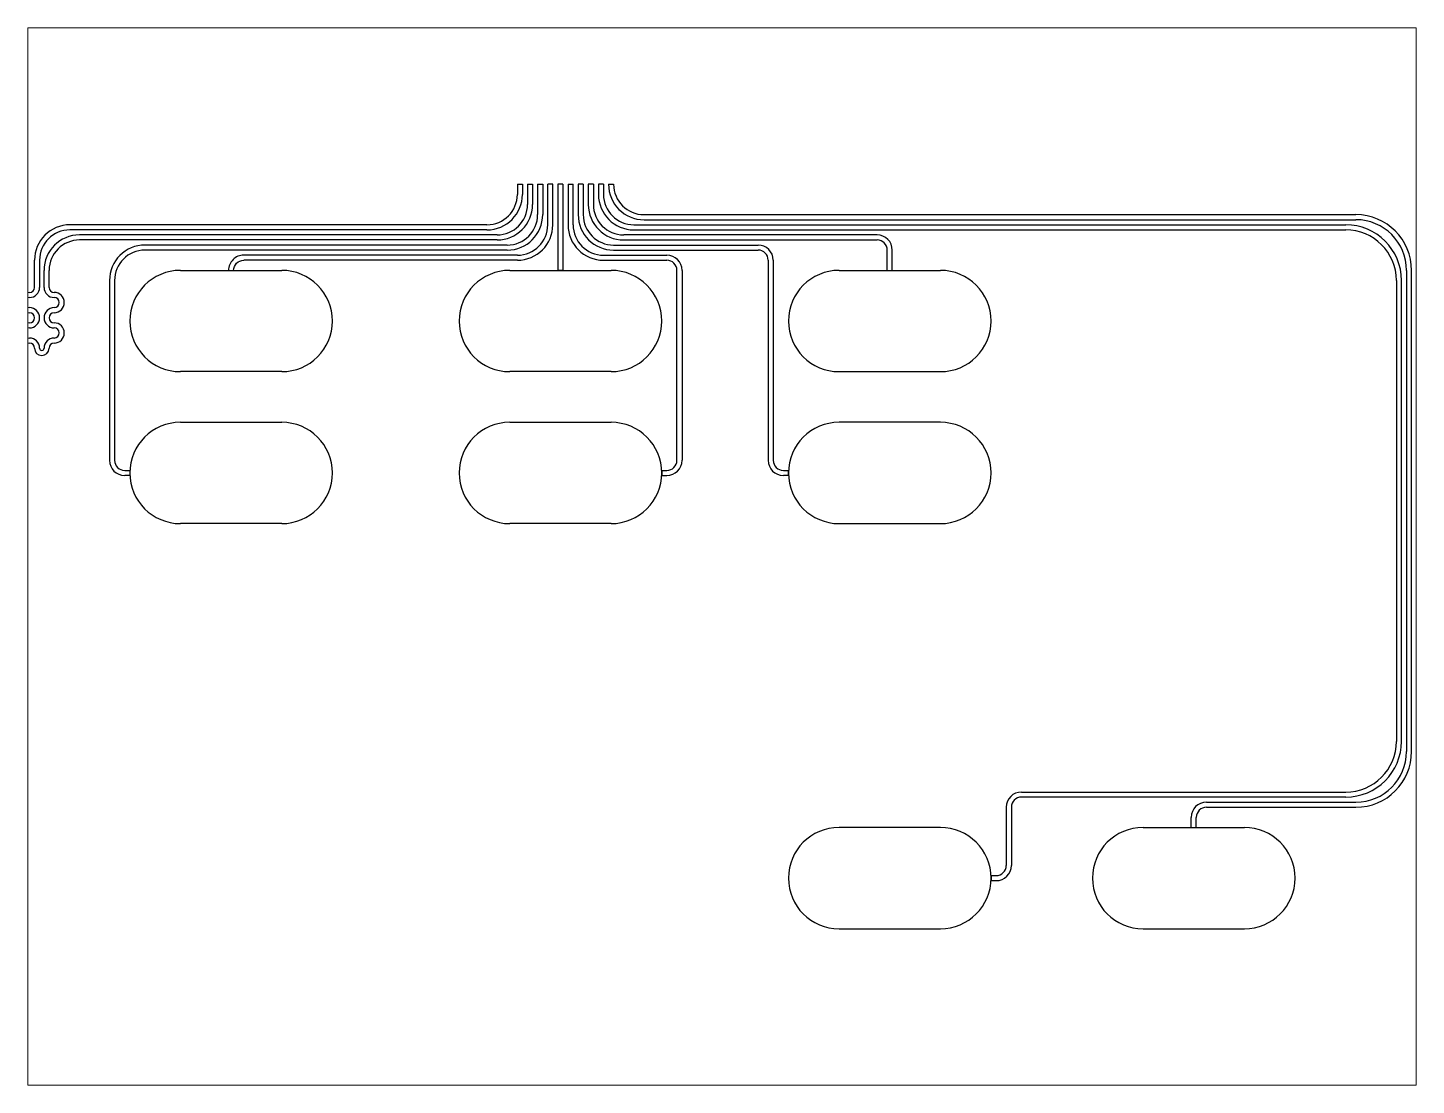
# Paper-space layout 'Layout1' of a CAD drawing. Header units: millimetres. Extents: x 1.05 to 9.45, y 0.8 to 7.2.
# The model-space entities are those that its viewports show. They can reach past a viewport. Long polylines and large blocks are cut down to what shows.
import ezdxf

# ---------------------------------------------------------------- set-up
doc = ezdxf.new("R2010")
doc.units = ezdxf.units.MM
doc.header["$MEASUREMENT"] = 0
doc.layers.add('MASK_1', color=255, linetype='Continuous')

msp = doc.modelspace()

# ---------------------------------------------------------------- linework, layer by layer
for p, q in [((62.01, 81.35), (62.51, 81.35)), ((62.01, 81.35), (62.01, 80.35)), ((62.51, 81.35), (62.51, 80.35)), ((63.01, 81.35), (63.51, 81.35)), ((63.01, 81.35), (63.01, 79.35)), ((63.51, 81.35), (63.51, 79.35)), ((64.01, 81.35), (64.51, 81.35)), ((64.01, 81.35), (64.01, 78.35)), ((64.51, 81.35), (64.51, 78.35)), ((65.51, 81.35), (65.01, 81.35)), ((65.01, 77.35), (65.01, 81.35)), ((65.51, 77.35), (65.51, 81.35)), ((66.51, 81.35), (66.01, 81.35)), ((66.01, 81.35), (66.01, 72.85)), ((66.51, 81.35), (66.51, 72.85)), ((67.01, 81.35), (67.01, 77.35)), ((67.01, 81.35), (67.51, 81.35)), ((67.51, 77.35), (67.51, 81.35)), ((68.51, 81.35), (68.01, 81.35)), ((68.01, 81.35), (68.01, 78.35)), ((68.51, 81.35), (68.51, 78.35)), ((69.51, 81.35), (69.01, 81.35)), ((69.01, 81.35), (69.01, 79.35)), ((69.51, 81.35), (69.51, 79.35)), ((70.51, 81.35), (70.01, 81.35)), ((70.01, 81.35), (70.01, 80.35)), ((70.51, 81.35), (70.51, 80.35)), ((71.01, 81.35), (71.01, 81.35)), ((71.01, 81.35), (71.51, 81.35)), ((71.51, 81.35), (71.51, 81.35)), ((74.51, 78.35), (144.76, 78.35)), ((59.01, 77.35), (17.86, 77.35)), ((59.01, 76.85), (17.86, 76.85)), ((73.51, 77.35), (143.76, 77.35)), ((73.51, 76.85), (143.76, 76.85)), ((74.51, 77.85), (144.76, 77.85)), ((60.01, 76.35), (18.8, 76.35)), ((60.01, 75.85), (18.8, 75.85)), ((97.51, 76.35), (72.51, 76.35)), ((72.51, 75.85), (97.51, 75.85)), ((61.01, 75.35), (25.26, 75.35)), ((29.38, 74.85), (25.26, 74.85)), ((61.01, 74.85), (29.38, 74.85)), ((62.01, 74.35), (35.01, 74.35)), ((70.51, 74.35), (76.76, 74.35)), ((71.51, 75.35), (85.76, 75.35)), ((71.51, 74.85), (85.76, 74.85)), ((98.51, 72.85), (98.51, 74.85)), ((99.01, 72.85), (99.01, 74.85)), ((14.36, 71.17), (14.36, 73.85)), ((14.86, 73.85), (14.86, 71.17)), ((15.3, 71.57), (15.3, 72.85)), ((15.8, 71.17), (15.8, 72.85)), ((28.76, 72.85), (38.76, 72.85)), ((33.51, 72.85), (33.51, 72.85)), ((33.51, 72.85), (34.01, 72.85)), ((34.01, 72.85), (34.01, 72.85)), ((62.01, 73.85), (35.01, 73.85)), ((61.26, 72.85), (71.26, 72.85)), ((66.51, 72.85), (66.01, 72.85)), ((70.51, 73.85), (76.76, 73.85)), ((77.76, 54.1), (77.76, 72.85)), ((78.26, 72.85), (78.26, 54.1)), ((86.76, 73.85), (86.76, 54.1)), ((87.26, 73.85), (87.26, 54.1)), ((93.76, 72.85), (103.76, 72.85)), ((98.51, 72.85), (99.01, 72.85)), ((149.76, 72.85), (149.76, 25.35)), ((150.26, 25.35), (150.26, 72.85)), ((21.76, 71.85), (21.76, 54.1)), ((22.26, 71.85), (22.26, 54.1)), ((148.76, 71.85), (148.76, 26.35)), ((149.26, 26.35), (149.26, 71.85)), ((23.76, 67.85), (23.76, 67.85)), ((43.76, 67.85), (43.76, 67.85)), ((56.26, 67.85), (56.26, 67.85)), ((76.26, 67.85), (76.26, 67.85)), ((88.76, 67.85), (88.76, 67.85)), ((108.76, 67.85), (108.76, 67.85)), ((38.76, 62.85), (28.76, 62.85)), ((71.26, 62.85), (61.26, 62.85)), ((93.76, 62.85), (103.76, 62.85)), ((28.76, 57.85), (38.76, 57.85)), ((61.26, 57.85), (71.26, 57.85)), ((103.76, 57.85), (93.76, 57.85)), ((23.26, 53.1), (23.76, 53.1)), ((23.76, 52.6), (23.26, 52.6)), ((23.76, 53.1), (23.76, 52.6)), ((23.76, 52.85), (23.76, 52.85)), ((43.76, 52.85), (43.76, 52.85)), ((56.26, 52.85), (56.26, 52.85)), ((76.26, 53.1), (76.26, 52.6)), ((76.26, 53.1), (76.76, 53.1)), ((76.26, 52.85), (76.26, 52.85)), ((76.26, 52.6), (76.76, 52.6)), ((88.26, 53.1), (88.76, 53.1)), ((88.76, 52.6), (88.26, 52.6)), ((88.76, 52.6), (88.76, 53.1)), ((88.76, 52.85), (88.76, 52.85)), ((108.76, 52.85), (108.76, 52.85)), ((38.76, 47.85), (28.76, 47.85)), ((71.26, 47.85), (61.26, 47.85)), ((93.76, 47.85), (103.76, 47.85)), ((111.76, 21.35), (143.76, 21.35)), ((143.76, 20.85), (111.76, 20.85)), ((110.26, 19.85), (110.26, 14.1)), ((110.76, 19.85), (110.76, 14.1)), ((130.01, 20.35), (144.76, 20.35)), ((130.01, 19.85), (144.76, 19.85)), ((103.76, 17.85), (93.76, 17.85)), ((123.76, 17.85), (133.76, 17.85)), ((128.51, 17.85), (128.51, 18.85)), ((128.51, 17.85), (129.01, 17.85)), ((129.01, 17.85), (129.01, 18.85)), ((88.76, 12.85), (88.76, 12.85)), ((108.76, 13.1), (108.76, 12.6)), ((108.76, 13.1), (109.26, 13.1)), ((108.76, 12.85), (108.76, 12.85)), ((108.76, 12.6), (109.26, 12.6)), ((118.76, 12.85), (118.76, 12.85)), ((138.76, 12.85), (138.76, 12.85)), ((93.76, 7.85), (103.76, 7.85)), ((123.76, 7.85), (133.76, 7.85))]:
    msp.add_line(p, q)
msp.add_lwpolyline([(35.01, 74.35, 0.414214), (33.51, 72.85), (34.01, 72.85, -0.414214), (35.01, 73.85)], format="xyb")
for centre, radius, start, end in [((74.51, 81.35), 3.5, 180, 270), ((74.51, 81.35), 3, 180, 270), ((59.01, 80.35), 3, 270, 0), ((59.01, 80.35), 3.5, 270, 0), ((73.51, 80.35), 3.5, 180, 270), ((73.51, 80.35), 3, 180, 270), ((60.01, 79.35), 3.5, 270, 0), ((60.01, 79.35), 3, 270, 0), ((61.01, 78.35), 3.5, 270, 0), ((61.01, 78.35), 3, 270, 0), ((71.51, 78.35), 3.5, 180, 270), ((71.51, 78.35), 3, 180, 270), ((72.51, 79.35), 3.5, 180, 270), ((72.51, 79.35), 3, 180, 270), ((144.76, 72.85), 5.5, 0, 90), ((17.86, 73.85), 3.5, 90, 180), ((17.86, 73.85), 3, 90, 180), ((62.01, 77.35), 3.5, 270, 0), ((62.01, 77.35), 3, 270, 0), ((70.51, 77.35), 3.5, 180, 270), ((70.51, 77.35), 3, 180, 270), ((143.76, 71.85), 5.5, 0, 90), ((143.76, 71.85), 5, 0, 90), ((144.76, 72.85), 5, 0, 90), ((18.8, 72.85), 3.5, 90, 180), ((18.8, 72.85), 3, 90, 180), ((97.51, 74.85), 1.5, 0, 90), ((97.51, 74.85), 1, 0, 90), ((25.26, 71.85), 3.5, 90, 180), ((25.26, 71.85), 3, 90, 180), ((76.76, 72.85), 1.5, 0, 90), ((85.76, 73.85), 1.5, 360, 90), ((85.76, 73.85), 1, 360, 90), ((28.76, 67.85), 5, 90, 180), ((38.76, 67.85), 5, 0, 90), ((61.26, 67.85), 5, 90, 180), ((71.26, 67.85), 5, 0, 90), ((76.76, 72.85), 1, 360, 90), ((93.76, 67.85), 5, 90, 180), ((103.76, 67.85), 5, 0, 90), ((13.86, 69.67), 1, 90, 270), ((13.86, 69.67), 0.5, 90, 270), ((13.86, 71.17), 1, 270, 0), ((13.86, 71.17), 0.5, 270, 0), ((16.3, 71.17), 1, 180, 270), ((16.3, 71.17), 0.5, 180, 270), ((16.3, 69.67), 1, 270, 90), ((16.3, 69.67), 0.5, 270, 90), ((13.86, 68.17), 1, 270, 90), ((13.86, 68.17), 0.5, 270, 90), ((16.3, 68.17), 1, 90, 270), ((16.3, 68.17), 0.5, 90, 270), ((13.86, 66.67), 1, 90, 270), ((13.86, 66.67), 0.5, 90, 270), ((16.3, 66.67), 1, 270, 90), ((16.3, 66.67), 0.5, 270, 90), ((28.76, 67.85), 5, 180, 270), ((38.76, 67.85), 5, 270, 0), ((61.26, 67.85), 5, 180, 270), ((71.26, 67.85), 5, 270, 0), ((93.76, 67.85), 5, 180, 270), ((103.76, 67.85), 5, 270, 0), ((13.86, 65.17), 1, 0, 90), ((16.3, 65.17), 1, 90, 180), ((13.86, 65.17), 0.5, 0, 90), ((15.08, 65.17), 0.723, 180, 0), ((15.08, 65.17), 0.223, 180, 0), ((16.3, 65.17), 0.5, 90, 180), ((28.76, 52.85), 5, 90, 180), ((38.76, 52.85), 5, 0, 90), ((61.26, 52.85), 5, 90, 180), ((71.26, 52.85), 5, 0, 90), ((93.76, 52.85), 5, 90, 180), ((103.76, 52.85), 5, 0, 90), ((23.26, 54.1), 1.5, 180, 270), ((23.26, 54.1), 1, 180, 270), ((76.76, 54.1), 1.5, 270, 0), ((76.76, 54.1), 1, 270, 360), ((88.26, 54.1), 1.5, 180, 270), ((88.26, 54.1), 1, 180, 270), ((28.76, 52.85), 5, 180, 270), ((38.76, 52.85), 5, 270, 0), ((61.26, 52.85), 5, 180, 270), ((71.26, 52.85), 5, 270, 0), ((93.76, 52.85), 5, 180, 270), ((103.76, 52.85), 5, 270, 0), ((143.76, 26.35), 5.5, 270, 0), ((143.76, 26.35), 5, 270, 0), ((144.76, 25.35), 5.5, 270, 0), ((144.76, 25.35), 5, 270, 0), ((111.76, 19.85), 1.5, 90, 180), ((111.76, 19.85), 1, 90, 180), ((130.01, 18.85), 1.5, 90, 180), ((130.01, 18.85), 1, 90, 180), ((93.76, 12.85), 5, 90, 180), ((103.76, 12.85), 5, 0, 90), ((123.76, 12.85), 5, 90, 180), ((133.76, 12.85), 5, 0, 90), ((109.26, 14.1), 1.5, 270, 0), ((109.26, 14.1), 1, 270, 0), ((93.76, 12.85), 5, 180, 270), ((103.76, 12.85), 5, 270, 0), ((123.76, 12.85), 5, 180, 270), ((133.76, 12.85), 5, 270, 0)]:
    msp.add_arc(centre, radius, start, end)
at = {"layer": 'MASK_1'}
msp.add_lwpolyline([(15.3, 71.17), (15.3, 71.57)], dxfattribs=at)

psp = doc.layouts.get("Layout1")

# ---------------------------------------------------------------- viewports
at = {"layer": '0'}
psp.add_viewport(center=(5.25, 4), size=(8.4, 6.4), view_center_point=(82.2054, 44.6022), view_height=104.398097, dxfattribs=at)

doc.saveas('drawing.dxf')
